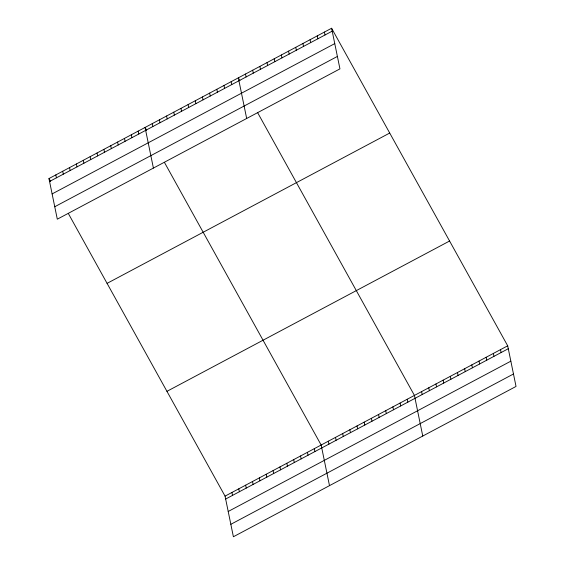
<?xml version="1.0" encoding="UTF-8"?>
<svg xmlns="http://www.w3.org/2000/svg" width="565" height="565" viewBox="0 0 565 565"><rect width="100%" height="100%" fill="white"/><g stroke="black" fill="none" stroke-linecap="round" stroke-linejoin="round"><path stroke-width="0.85" d="M331.606 28.25L339.946 68.874L57.305 219.185L48.964 178.561L331.606 28.25L507.695 345.815L516.036 386.439L233.394 536.75L225.054 496.127L68.337 213.499M49.565 181.478L332.206 31.16M52.114 193.922L334.763 43.604M54.748 206.741L337.39 56.429M107.075 283.362L389.716 133.043M166.943 391.333L449.585 241.015M225.054 496.127L507.695 345.815M225.654 499.036L508.295 348.725M228.204 511.48L510.845 361.169M230.838 524.306L513.479 373.988M239.885 80.647L238.338 77.857L246.672 118.473M257.704 112.788L414.428 395.415L422.761 436.039M146.61 130.254L145.064 127.457L153.405 168.08M164.436 162.388L321.153 445.022L329.494 485.646M48.964 178.561L50.518 181.358M500.519 349.629L501.12 352.539M493.344 353.443L493.944 356.353M486.168 357.264L486.769 360.173M479 361.077L479.593 363.987M471.824 364.891L472.418 367.801M464.649 368.712L465.242 371.622M457.473 372.526L458.067 375.435M450.298 376.339L450.898 379.249M443.122 380.153L443.723 383.063M435.947 383.974L436.547 386.884M428.771 387.788L429.372 390.698M421.596 391.602L422.196 394.511M407.252 399.236L407.845 402.146M324.43 32.064L325.03 34.974M400.077 403.05L400.67 405.96M317.262 35.885L317.855 38.794M392.901 406.864L393.494 409.773M310.086 39.698L310.679 42.608M385.726 410.684L386.326 413.594M302.911 43.512L303.504 46.422M378.55 414.498L379.15 417.408M295.735 47.326L296.328 50.236M371.375 418.312L371.975 421.222M288.56 51.147L289.16 54.056M364.199 422.126L364.799 425.035M281.384 54.96L281.984 57.87M357.024 425.946L357.624 428.856M274.209 58.774L274.809 61.684M349.848 429.76L350.448 432.67M267.033 62.588L267.633 65.498M342.68 433.574L343.273 436.484M259.858 66.409L260.458 69.318M335.504 437.388L336.097 440.297M252.682 70.222L253.282 73.132M328.329 441.209L328.922 444.118M245.514 74.036L246.107 76.946M314.288 448.674L314.889 451.583M307.424 452.325L308.024 455.235M231.163 81.671L231.756 84.581M300.559 455.976L301.159 458.886M223.987 85.485L224.58 88.394M293.694 459.627L294.294 462.537M216.812 89.298L217.412 92.208M286.829 463.272L287.43 466.182M209.636 93.119L210.237 96.029M279.965 466.923L280.565 469.833M202.461 96.933L203.061 99.843M273.1 470.574L273.7 473.484M195.285 100.747L195.886 103.656M266.242 474.226L266.835 477.135M188.11 104.56L188.71 107.47M259.377 477.877L259.971 480.787M180.941 108.381L181.535 111.291M252.513 481.528L253.106 484.438M173.766 112.195L174.359 115.105M245.648 485.18L246.241 488.089M166.59 116.009L167.184 118.918M238.783 488.831L239.376 491.741M159.415 119.829L160.008 122.739M231.918 492.475L232.519 495.392M152.239 123.643L152.84 126.553M138.199 131.108L138.799 134.018M131.334 134.76L131.935 137.669M124.47 138.411L125.07 141.321M117.605 142.062L118.205 144.972M110.74 145.714L111.34 148.623M103.882 149.358L104.476 152.268M97.018 153.009L97.611 155.919M90.153 156.66L90.746 159.57M83.288 160.312L83.881 163.221M76.423 163.963L77.017 166.873M69.559 167.614L70.159 170.524M62.694 171.266L63.294 174.175M55.829 174.917L56.429 177.827"/></g></svg>
